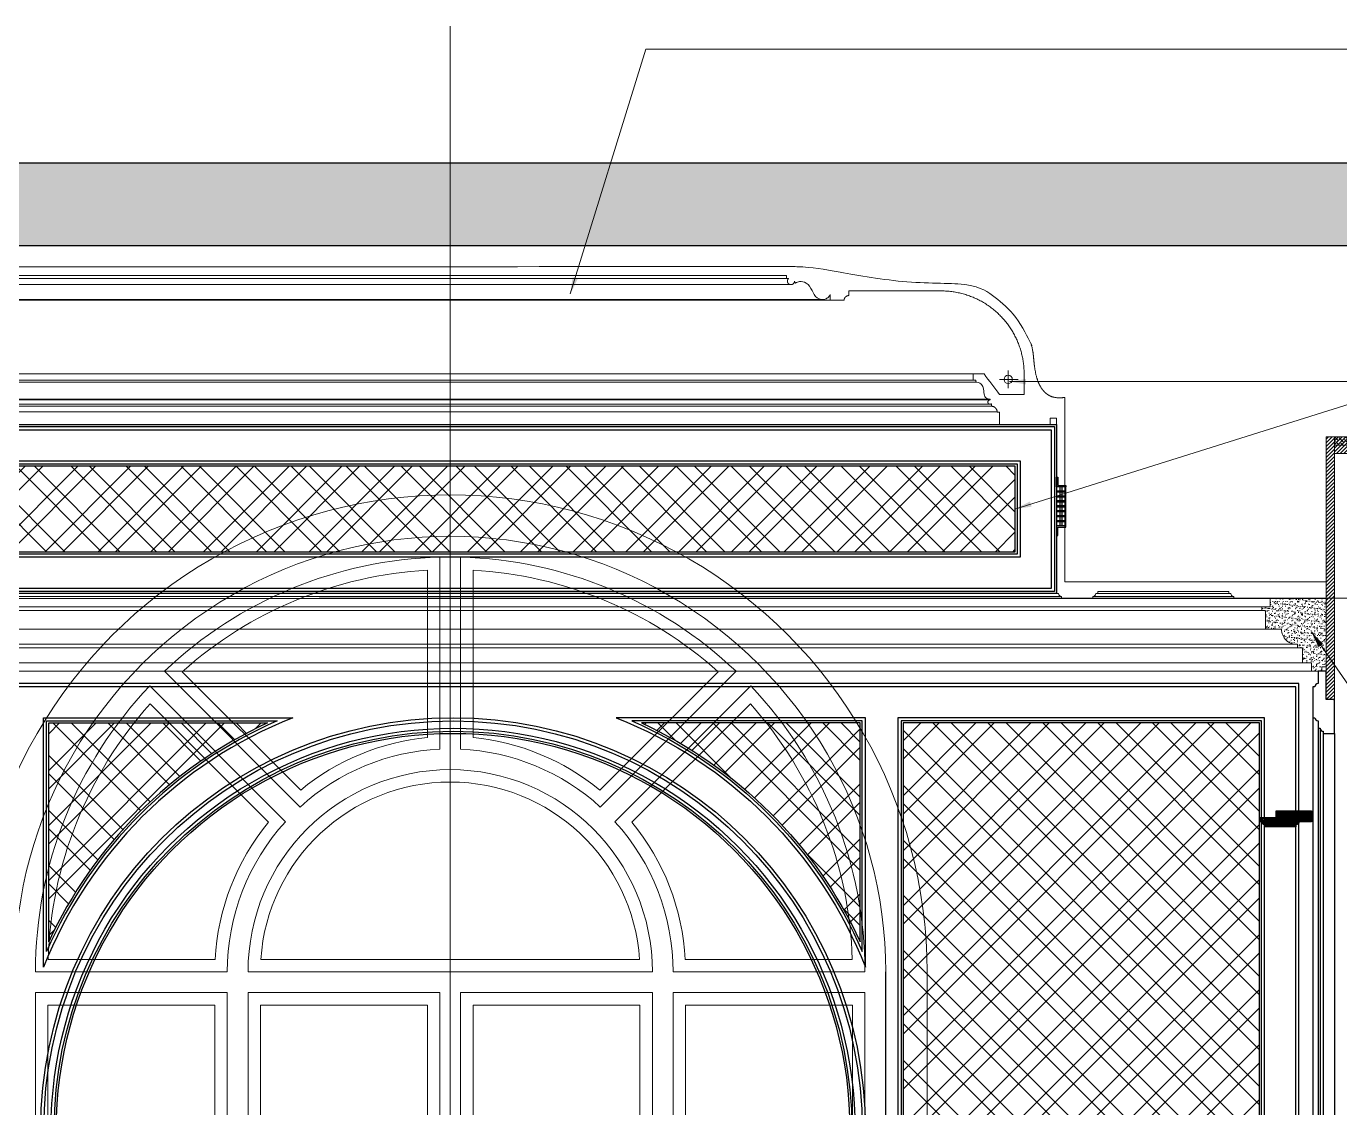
# Model space of a CAD drawing. Header units: millimetres. Extents: x -10942 to 92711, y -16583 to 30009.
# Drawn here: x 9629 to 12795, y 20934 to 23542 of the extents above; entities that cross this region are included whole.
import ezdxf

# ---------------------------------------------------------------- set-up
doc = ezdxf.new("R2010")
doc.units = ezdxf.units.MM
doc.header["$LTSCALE"] = 1000
doc.header["$MEASUREMENT"] = 0
for name, pattern in [('CENTERX2', [4, 2.5, -0.5, 0.5, -0.5]), ('DASHED', [0.75, 0.5, -0.25]), ('HIDDEN', [0.375, 0.25, -0.125])]:
    doc.linetypes.add(name, pattern=pattern)
for name, color, linetype in [('8', 8, 'Continuous'), ('A-Hidden', 8, 'HIDDEN'), ('ARCH. DIM', 1, 'Continuous'), ('FURNITURE', 200, 'Continuous'), ('Layer1', 1, 'Continuous'), ('Layer3', 3, 'Continuous'), ('Layer7', 8, 'Continuous'), ('METAL', 5, 'Continuous'), ('PROJECTION', 8, 'Continuous')]:
    doc.layers.add(name, color=color, linetype=linetype)
for name, color, linetype, lineweight in [('A-GLAZ', 134, 'Continuous', 18), ('GRC', 41, 'Continuous', 0), ('ID-NOTES', 3, 'Continuous', 0), ('Lighting', 5, 'Continuous', 0), ('Wood treillis', 111, 'Continuous', 0)]:
    doc.layers.add(name, color=color, linetype=linetype, lineweight=lineweight)
doc.layers.add('Stone-GRG', color=7, linetype='Continuous', lineweight=0, true_color=0xfff2cc)
doc.styles.add('ZZ-Dim All', font='romans.shx', dxfattribs={"width": 0.8})
doc.dimstyles.new('DIM 0200', dxfattribs={"dimscale": 200, "dimtxt": 1, "dimasz": 0.8, "dimexe": 0.5, "dimexo": 1, "dimgap": 0.4, "dimtad": 1, "dimdec": 0, "dimrnd": 10, "dimdsep": 46, "dimtxsty": 'ZZ-Dim All', "dimblk1": 'ARCHTICK', "dimblk2": 'ARCHTICK', "dimsah": 1, "dimcen": 1, "dimdle": 0.5, "dimclrd": 256, "dimclre": 256, "dimclrt": 256, "dimadec": 0, "dimazin": 2, "dimtfac": 1, "dimtdec": 0, "dimtix": 1, "dimtmove": 2, "dimatfit": 2, "dimfxl": 1, "dimfxlon": 1, "dimtolj": 1, "dimtzin": 0, "dimlwd": -1, "dimlwe": -1, "dimarcsym": 0})
pattern_1 = [(135, (0, 0), (-66.29126073623884, -66.29126073623883), []), (135, (2.706112671194974e-15, 44.19417375), (-66.29126073623884, -66.29126073623883), [])]
pattern_2 = [(45, (0, 0), (-66.29126073623883, 66.29126073623884), []), (45, (44.19417375, 0), (-66.29126073623883, 66.29126073623884), [])]

# ---------------------------------------------------------------- blocks, each defined once
blk = doc.blocks.new('DIFFUSER SEC')
at = {"layer": 'FURNITURE', "color": 251, "linetype": 'Continuous', "lineweight": 0}
for p, q in [((55028.50211812685, -20119.84090920478), (55028.50211812685, -20213.84090920665)), ((55051.50211812708, -20119.84090920478), (55051.50211812708, -20213.84090920665))]:
    blk.add_line(p, q, dxfattribs=at)
at = {"layer": 'METAL'}
for points in [[(55048.50211812684, -20096.84090920664), (55048.50211812684, -20116.84090920665), (55028.50211812685, -20116.84090920665), (55028.50211812685, -20119.84090920478), (55051.50211812708, -20119.84090920478), (55051.50211812708, -20096.84090920664), (55048.50211812684, -20096.84090920664)], [(55048.50211812684, -20236.84090920665), (55048.50211812684, -20216.84090920664), (55028.50211812685, -20216.84090920664), (55028.50211812685, -20213.84090920665), (55051.50211812708, -20213.84090920665), (55051.50211812708, -20236.84090920665), (55048.50211812684, -20236.84090920665)]]:
    blk.add_lwpolyline(points, dxfattribs=at)
for points in [[(55028.50211812685, -20130.21590920665), (55051.50211812708, -20130.21590920665), (55051.50211812708, -20132.21590920664), (55028.50211812685, -20132.21590920664)], [(55028.50211812685, -20142.09090920478), (55051.50211812708, -20142.09090920478), (55051.50211812708, -20144.09090920664), (55028.50211812685, -20144.09090920664)], [(55028.50211812685, -20153.96590920664), (55051.50211812708, -20153.96590920664), (55051.50211812708, -20155.96590920664), (55028.50211812685, -20155.96590920664)], [(55028.50211812685, -20165.84090920664), (55051.50211812708, -20165.84090920664), (55051.50211812708, -20167.84090920664), (55028.50211812685, -20167.84090920664)], [(55028.50211812685, -20177.71590920665), (55051.50211812708, -20177.71590920665), (55051.50211812708, -20179.71590920665), (55028.50211812685, -20179.71590920665)], [(55028.50211812685, -20189.59090920664), (55051.50211812708, -20189.59090920664), (55051.50211812708, -20191.59090920664), (55028.50211812685, -20191.59090920664)], [(55028.50211812685, -20201.46590920664), (55051.50211812708, -20201.46590920664), (55051.50211812708, -20203.46590920664), (55028.50211812685, -20203.46590920664)]]:
    blk.add_lwpolyline(points, close=True, dxfattribs=at)
at = {"layer": 'PROJECTION'}
for p, q in [((55037.50211812684, -20130.21590920665), (55037.50211812684, -20119.84090920478)), ((55037.50211812684, -20142.09090920478), (55037.50211812684, -20132.21590920664)), ((55042.50211812707, -20130.21590920665), (55042.50211812707, -20119.84090920478)), ((55042.50211812707, -20142.09090920478), (55042.50211812707, -20132.21590920664)), ((55037.50211812684, -20153.96590920664), (55037.50211812684, -20144.09090920664)), ((55037.50211812684, -20165.84090920664), (55037.50211812684, -20155.96590920664)), ((55037.50211812684, -20177.71590920665), (55037.50211812684, -20167.84090920664)), ((55042.50211812707, -20153.96590920664), (55042.50211812707, -20144.09090920664)), ((55042.50211812707, -20165.84090920664), (55042.50211812707, -20155.96590920664)), ((55042.50211812707, -20177.71590920665), (55042.50211812707, -20167.84090920664)), ((55037.50211812684, -20189.59090920664), (55037.50211812684, -20179.71590920665)), ((55037.50211812684, -20201.46590920664), (55037.50211812684, -20191.59090920664)), ((55037.50211812684, -20213.84090920665), (55037.50211812684, -20203.46590920664)), ((55042.50211812707, -20189.59090920664), (55042.50211812707, -20179.71590920665)), ((55042.50211812707, -20201.46590920664), (55042.50211812707, -20191.59090920664)), ((55042.50211812707, -20213.84090920665), (55042.50211812707, -20203.46590920664))]:
    blk.add_line(p, q, dxfattribs=at)
blk = doc.blocks.new('_ARCHTICK')
at = {"color": 0, "linetype": 'ByBlock', "const_width": 0.15}
blk.add_lwpolyline([(-0.5, -0.5), (0.5, 0.5)], dxfattribs=at)
blk = doc.blocks.new('light')
at = {"layer": 'Lighting'}
for p, q in [((111358.1842062905, -7170.462531378143), (111358.1842062905, -7213.426883748907)), ((111336.8594257145, -7192.390736515168), (111382.3159787284, -7192.390736515168))]:
    blk.add_line(p, q, dxfattribs=at)
blk.add_circle((111358.1842062905, -7192.390736515168), 9.950555596267805, dxfattribs=at)
blk = doc.blocks.new('section ceiling a')
at = {"layer": '8'}
h = blk.add_hatch(dxfattribs=at)
h.set_pattern_fill('ANSI31', color=256, scale=50, style=0)
h.set_pattern_definition([(45.00000000000001, (-31694.05289254567, 13453.86547559348), (-4.419417382415925, 4.419417382415924), [])])
h.paths.add_polyline_path([(381108.3014193875, 130609.7475563805), (381088.3014193875, 130609.7475563805), (381088.3014193875, 131243.5033739415), (381108.3014193875, 131243.5033739415)])
h = blk.add_hatch(dxfattribs=at)
h.set_pattern_fill('ANSI38', color=256, scale=50, style=0)
h.set_pattern_definition([(45.00000000000001, (-31694.05289254571, 13553.86547559348), (-4.419417382415925, 4.419417382415924), []), (135, (-31694.05289254571, 13553.86547559348), (-13.25825214724776, 4.419417382415926), [15.625, -9.375])])
h.paths.add_polyline_path([(381108.3161414641, 131243.5033739415), (381108.3161414641, 131223.5033502592), (381308.3193978273, 131223.5034501686), (381308.3193978274, 131243.5034173555)])
h = blk.add_hatch(dxfattribs=at)
h.set_pattern_fill('ANSI31', color=256, scale=50, style=0)
h.set_pattern_definition([(45.00000000000001, (-31694.05289254571, 13553.86547559348), (-4.419417382415925, 4.419417382415924), [])])
h.paths.add_polyline_path([(381108.3161414641, 131223.503338547), (381108.3161414642, 131203.5033148645), (381288.3077057605, 131203.5034147741), (381288.3077057605, 131223.5034390003)])
at = {"layer": 'GRC', "lineweight": 0}
h = blk.add_hatch(dxfattribs=at)
h.set_pattern_fill('AR-SAND', color=256, scale=6)
h.set_pattern_definition([(142.5, (380116.8557780939, 137680.7515487253), (0.3779601486576487, 11.56094261407895), [0, -9.12, 0, -10.2, 0, -9.75]), (172.5, (380116.8557780939, 137680.7515487253), (-10.61866023160636, 16.93287639137844), [0, -4.919999999999999, 0, -8.22, 0, -3.149999999999999]), (212.5, (380124.2357780937, 137680.7515487253), (-18.68485117050897, 0.03395432122178832), [0, -2.999999999999995, 0, -10.79999999999998, 0, -14.09999999999999]), (222.5, (380124.2357780937, 137680.7515487253), (-18.03675962743376, 5.266053389605496), [0, -1.500000000000001, 0, -7.080000000000005, 0, -8.100000000000007])])
h.paths.add_polyline_path([(380953.6182346003, 130853.5032766733), (381088.2750267659, 130853.5032766733), (381088.2750267658, 130688.5032629883), (381078.2915705765, 130688.5032629883), (381078.2750267659, 130678.5032766733), (381053.1289126788, 130678.5032766732), (381053.1289126788, 130698.3037551214), (381031.2349650122, 130698.3037551214), (381031.2349650121, 130734.5337428116), (381019.2220111304, 130734.5337428116), (381019.2220111304, 130743.1739770019, -0.4399786162063972), (380980.9934734984, 130779.5314558515), (380942.2483050531, 130779.5314558515), (380942.2483050531, 130822.0618399843, 0.4154813949534839), (380939.5178347994, 130824.804149823), (380933.6182346725, 130824.8041498231), (380933.6182346726, 130833.5033351684), (380953.6182346722, 130833.5033352085)])
at = {"layer": 'GRC', "elevation": 6.413481562e-07}
for points in [[(380458.2897262626, 131338.5033279724), (380458.2897272541, 130893.5033285338), (381088.2897273205, 130893.5033285337), (381088.289715168, 130853.5033295605), (380893.616393063, 130853.5033887041), (380893.6163930629, 130853.5033876036), (380893.6163930629, 130853.5033876036), (380865.687460258, 130853.5033876036), (380865.6874602578, 130858.5033876036, -0.4136143785872561), (380858.6163924461, 130865.5744554154), (380853.6163924462, 130865.5744554153), (380853.6163924463, 130870.5744554155), (380538.2897267872, 130870.5744565161), (380538.2897267872, 130865.5744565161), (380533.289726787, 130865.574456516, -0.4136143785872561), (380526.218658975, 130858.5033887041), (380526.218658975, 130853.503388704), (380450.3607950167, 130853.5033295604), (380450.3607950167, 130853.5033295604), (380450.3607950169, 130858.5033295606, -0.4136143785872561), (380443.2897272048, 130865.5743973724), (380438.2897272048, 130865.5743973724), (380438.2897264111, 131288.0897546507)], [(381088.2915705765, 130688.5032629885), (381088.2915694134, 130853.5032766733), (380953.6182346003, 130853.5033347164), (380953.6182346722, 130833.5033352085), (380933.6182346726, 130833.5033351684), (380933.6182346725, 130824.8041498231), (380939.517834799, 130824.8041498231, -0.4154813949706535), (380942.2483050531, 130822.0618399843), (380942.2483050531, 130779.5314558515), (380980.9934734984, 130779.5314558515, 0.4399786162063972), (381019.2220111304, 130743.1739770019), (381019.2220111304, 130734.5337428116), (381031.2349650121, 130734.5337428116), (381031.2349650122, 130698.3037551214), (381053.1289126788, 130698.3037551214), (381053.1289126788, 130678.5032766732), (381078.2750267659, 130678.5032766733), (381078.2915705765, 130688.5032629883), (381088.2915705765, 130688.5032629885)]]:
    blk.add_lwpolyline(points, format="xyb", dxfattribs=at)
blk.add_lwpolyline([(381108.3014193875, 130609.7475563805), (381088.3014193875, 130609.7475563805), (381088.3014193875, 131243.5033739415), (381108.3014193875, 131243.5033739415)], close=True, dxfattribs=at)
for points in [[(381108.3161414641, 131243.5033739415), (381108.3161414641, 131223.5033502592), (381308.3193978273, 131223.5034501686), (381308.3193978274, 131243.5034173555), (381108.3161414641, 131243.5033739415)], [(381108.3161414641, 131223.503338547), (381108.3161414642, 131203.5033148645), (381288.3077057605, 131203.5034147741), (381288.3077057605, 131223.5034390003), (381108.3161414641, 131223.503338547)]]:
    blk.add_lwpolyline(points, dxfattribs=at)
at = {"layer": 'GRC'}
for points, weights, knots in [([(380458.2897272539, 131338.5033281393, -5.904599757999999e-07), (380381.4496574369, 131325.4628364495, 5.318296739e-07), (380385.708187416, 131427.0363968562, 5.318296739e-07), (380381.7118761846, 131446.6401077306, 5.318296739e-07), (380375.6176049997, 131490.0202568258, 5.318296739e-07), (380344.3847225598, 131531.1172728374, 5.318296739e-07), (380306.8530719184, 131567.1726721328, 5.318296739e-07), (380274.2605606654, 131592.1365844601, 6.300071677e-07), (380236.5608258308, 131618.4302140342, 5.671489393e-07), (380150.3023153283, 131616.1524716439, 5.550035467e-07), (379971.3812973974, 131612.4916092408, 4.991450726e-07), (379902.1381957811, 131652.1840588126, 5.318296739e-07), (379833.421562902, 131653.5886117055, 5.311593045e-07), (379783.4334539851, 131653.5886117056, 5.243699933e-07), (379559.0595272948, 131653.5886117055, 4.488204643e-07), (376378.3070794686, 131653.5885986551, 4.945866308e-07)], [1, 1, 1, 1, 0.9492530216741316, 0.9492530216741316, 1, 0.9492530216741316, 0.9492530216741316, 1, 1, 1, 1, 1, 1, 1], [0.6724186938435773, 0.6724186938435773, 0.6724186938435773, 0.6724186938435773, 1.619397948669755, 1.619397948669755, 1.619397948669755, 2.404796112067741, 2.404796112067741, 2.404796112067741, 3.190194275465501, 3.190194275465501, 3.190194275465501, 4.002694275465272, 4.002694275465272, 4.002694275465272, 4.856497734762342, 4.856497734762342, 4.856497734762342, 4.856497734762342]), ([(380301.7781929723, 131536.5378445296, 5.318296739e-07), (380263.7696334145, 131574.5464040872, 5.318296739e-07), (380214.1090571479, 131595.116488292, 5.318296739e-07), (380160.356836735, 131595.116488292, 5.318296739e-07), (380086.0950115621, 131595.116488292, 5.318296739e-07), (380011.8331863892, 131595.1164882921, 5.318296739e-07), (379937.5713612161, 131595.1164882921, 5.318296739e-07)], [1, 0.9492530216741316, 0.9492530216741316, 1, 1, 1, 1], [1220.884279765693, 1220.884279765693, 1220.884279765693, 1220.884279765693, 1221.669677929091, 1221.669677929091, 1221.669677929091, 1222.669677929091, 1222.669677929091, 1222.669677929091, 1222.669677929091]), ([(380360.3568367349, 131345.1164882922, 5.318296739e-07), (380360.356836735, 131361.7831549587, 5.318296739e-07), (380360.356836735, 131378.4498216254, 5.318296739e-07), (380360.356836735, 131395.1164882922, 5.318296739e-07), (380360.3568367351, 131448.8687087052, 5.318296739e-07), (380339.78675253, 131498.5292849716, 5.318296739e-07), (380301.7781929723, 131536.5378445296, 5.318296739e-07)], [1, 1, 1, 1, 0.9492530216741316, 0.9492530216741316, 1], [1219.098881602295, 1219.098881602295, 1219.098881602295, 1219.098881602295, 1220.098881602295, 1220.098881602295, 1220.098881602295, 1220.884279765693, 1220.884279765693, 1220.884279765693, 1220.884279765693])]:
    blk.add_rational_spline(points, weights, degree=3, knots=knots, dxfattribs=at)
for points in [[(379787.5713612163, 131632.616488292, 5.318296739e-07), (379751.5675361247, 131632.616488292, 5.318296739e-07), (379715.5637110337, 131632.6164882919, 5.318296739e-07), (376378.3070794686, 131632.61647524, 4.947808413e-07)], [(379787.5713612161, 131625.0058072413, 5.318296739e-07), (379787.5713612162, 131627.5427009249, 5.318296739e-07), (379787.5713612161, 131630.0795946084, 5.318296739e-07), (379787.5713612163, 131632.616488292, 5.318296739e-07)], [(379792.3601891743, 131625.0058072412, 5.318296739e-07), (379790.7639131882, 131625.0058072412, 5.318296739e-07), (379789.1676372021, 131625.0058072412, 5.318296739e-07), (379787.5713612161, 131625.0058072413, 5.318296739e-07)], [(379809.0524884379, 131613.6527546642, 5.318296739e-07), (379808.2590224103, 131615.3624369733, 5.318296739e-07), (379807.4655563823, 131617.0721192823, 5.318296739e-07), (379806.6720903548, 131618.7818015915, 5.318296739e-07)], [(379892.5713612154, 131572.616488292, 5.318296739e-07), (379892.5713612155, 131577.360014351, 5.318296739e-07), (379892.5713612156, 131582.1035404097, 5.318296739e-07), (379892.5713612154, 131586.8470664685, 5.318296739e-07)], [(379937.5713612161, 131595.1164882921, 5.318296739e-07), (379937.5713612161, 131591.366488292, 5.318296739e-07), (379937.5713612161, 131587.616488292, 5.318296739e-07), (379937.5713612161, 131583.866488292, 5.318296739e-07)], [(379926.3213612154, 131572.616488292, 5.318296739e-07), (379915.0713612154, 131572.616488292, 5.318296739e-07), (379903.8213612156, 131572.6164882921, 5.318296739e-07), (379892.5713612154, 131572.616488292, 5.318296739e-07)], [(380237.5713612163, 131380.116488292, 5.318296739e-07), (380237.571361216, 131385.116488292, 5.318296739e-07), (380237.571361216, 131390.116488292, 5.318296739e-07), (380237.5713612161, 131395.116488292, 5.318296739e-07)], [(380237.5713612161, 131395.116488292, 5.318296739e-07), (380246.2539948532, 131395.116488292, 5.318296739e-07), (380254.9366284905, 131395.116488292, 5.318296739e-07), (380263.6192621276, 131395.116488292, 5.318296739e-07)], [(380263.6192621276, 131395.116488292, 5.318296739e-07), (380276.1984536631, 131378.4498216253, 5.318296739e-07), (380288.777645199, 131361.7831549587, 5.318296739e-07), (380301.3568367346, 131345.116488292, 5.318296739e-07)], [(380243.5713612163, 131380.116488292, 5.318296739e-07), (380241.5713612162, 131380.116488292, 5.318296739e-07), (380239.5713612163, 131380.1164882919, 5.318296739e-07), (380237.5713612163, 131380.116488292, 5.318296739e-07)], [(380243.5713612163, 131375.116488292, 5.318296739e-07), (380243.5713612163, 131376.7831549587, 5.318296739e-07), (380243.5713612162, 131378.4498216254, 5.318296739e-07), (380243.5713612163, 131380.116488292, 5.318296739e-07)], [(380278.1222873426, 131332.3605790023, 5.318296739e-07), (380278.1222873427, 131333.027245669, 5.318296739e-07), (380278.1222873426, 131333.6939123354, 5.318296739e-07), (380278.1222873427, 131334.3605790023, 5.318296739e-07)], [(380301.3568367346, 131345.116488292, 5.318296739e-07), (380321.0235034013, 131345.116488292, 5.318296739e-07), (380340.6901700683, 131345.1164882921, 5.318296739e-07), (380360.3568367349, 131345.1164882922, 5.318296739e-07)], [(380281.3568367347, 131317.0897539533, 5.318296739e-07), (380281.3568367349, 131319.0897539534, 5.318296739e-07), (380281.3568367354, 131321.0897539538, 5.318296739e-07), (380281.3568367358, 131323.0897539541, 5.318296739e-07)], [(380301.3568367345, 131303.0897539531, 5.318296739e-07), (380299.3568367346, 131303.0897539532, 5.318296739e-07), (380297.3568367345, 131303.0897539531, 5.318296739e-07), (380295.3568367347, 131303.0897539532, 5.318296739e-07)], [(380301.3568367345, 131273.0897539531, 5.318296739e-07), (380301.3568367347, 131283.089753953, 5.318296739e-07), (380301.3568367346, 131293.0897539532, 5.318296739e-07), (380301.3568367345, 131303.0897539531, 5.318296739e-07)], [(380423.2897273323, 131273.0897546505, 4.946963226e-07), (380354.6901700656, 131273.0897539526, 5.318296739e-07), (380328.0235034002, 131273.0897539528, 5.318296739e-07), (380301.3568367345, 131273.0897539531, 5.318296739e-07)], [(380438.2897273326, 131288.0897546506, 4.946963226e-07), (380433.2897273326, 131288.0897546506, 4.946963226e-07), (380428.2897273325, 131288.0897546506, 4.946963226e-07), (380423.2897273325, 131288.0897546505, 4.946963226e-07)], [(380423.2897273325, 131288.0897546505, 4.946963226e-07), (380423.2897273327, 131283.0897546506, 4.946963226e-07), (380423.2897273327, 131278.0897546506, 4.946963226e-07), (380423.2897273323, 131273.0897546505, 4.946963226e-07)]]:
    blk.add_open_spline(points, degree=3, dxfattribs=at)
for points, weights in [([(379790.6961744136, 131614.7003678835, 5.318296739e-07), (379788.7551709661, 131618.2512551505, 5.318296739e-07), (379789.4002448788, 131622.2462738506, 5.318296739e-07), (379792.3601891743, 131625.0058072412, 5.318296739e-07)], [1, 0.8598574150774515, 0.8598574150774515, 1]), ([(379806.6720903548, 131618.7818015915, 5.318296739e-07), (379806.6720903548, 131614.7350380985, 5.318296739e-07), (379804.1898771416, 131611.5389604507, 5.318296739e-07), (379800.2690420439, 131610.5372883968, 5.318296739e-07)], [1, 0.8598574150774512, 0.8598574150774512, 1]), ([(379800.2690420439, 131610.5372883968, 5.318296739e-07), (379796.3482069462, 131609.535616343, 5.318296739e-07), (379792.6371778608, 131611.149480616, 5.318296739e-07), (379790.6961744136, 131614.7003678835, 5.318296739e-07)], [1, 0.8598574150774512, 0.8598574150774512, 1]), ([(379937.5713612161, 131583.866488292, 5.318296739e-07), (379930.9812637931, 131583.8664882917, 5.318296738999999e-07), (379926.321361216, 131579.2065857152, 5.318296738999999e-07), (379926.3213612154, 131572.616488292, 5.318296739e-07)], [1, 0.8047378541597044, 0.8047378541597044, 1]), ([(380273.1545511182, 131328.696546569, 5.318296739e-07), (380273.853152734, 131330.9564958782, 5.318296739000001e-07), (380275.756824365, 131332.3605790023, 5.318296739000001e-07), (380278.1222873426, 131332.3605790023, 5.318296739e-07)], [1, 0.8698517369954641, 0.8698517369954641, 1]), ([(380275.1880046356, 131322.8682875099, 5.318296739e-07), (380273.2351832617, 131324.2031671968, 5.318296739000001e-07), (380272.4559495021, 131326.4365972598, 5.318296739000001e-07), (380273.1545511182, 131328.696546569, 5.318296739e-07)], [1, 0.8698517369954641, 0.8698517369954641, 1]), ([(380281.3568367358, 131323.0897539541, 5.318296739e-07), (380279.5047660689, 131321.6182753295, 5.318296739000001e-07), (380277.1408260098, 131321.5334078227, 5.318296739000001e-07), (380275.1880046356, 131322.8682875099, 5.318296739e-07)], [1, 0.8698517369954641, 0.8698517369954641, 1]), ([(380295.3568367347, 131303.0897539532, 5.318296739e-07), (380295.3568367349, 131311.29076408, 5.318296739e-07), (380289.5578468613, 131317.0897539531, 5.318296739e-07), (380281.3568367347, 131317.0897539533, 5.318296739e-07)], [1, 0.8047378541243704, 0.8047378541243704, 1])]:
    blk.add_rational_spline(points, weights, degree=3, dxfattribs=at)
for points, knots in [([(379892.5713612154, 131586.8470664685, 5.318296739e-07), (379892.0699482576, 131585.1199250259, 5.318296739e-07), (379889.5285409783, 131580.9088978504, 5.318296739e-07), (379880.1215560887, 131572.6324022162, 5.318296739e-07), (379858.2349133164, 131575.3134060354, 5.318296739e-07), (379849.3810960328, 131596.8526313616, 5.318296739e-07), (379838.5097597726, 131615.1855585168, 5.318296739e-07), (379820.5831041518, 131619.268167162, 5.318296739e-07), (379811.7963735679, 131615.8268713681, 5.318296739e-07), (379809.0524884379, 131613.6527546642, 5.318296739e-07)], [1227.240474255736, 1227.240474255736, 1227.240474255736, 1227.240474255736, 1263.209530498461, 1323.3950930478, 1470.775086813921, 1611.888659296683, 1766.488266868515, 1876.411688970276, 1946.4279415051, 1946.4279415051, 1946.4279415051, 1946.4279415051]), ([(380278.1222873427, 131334.3605790023, 5.318296739e-07), (380275.144293722, 131334.3605790024, 5.318296739e-07), (380267.8075867348, 131335.7244469977, 5.318296739e-07), (380262.3914135908, 131348.2238680123, 5.318296739e-07), (380263.498024789, 131360.8354829832, 5.318296739e-07), (380256.914732124, 131372.2411299148, 5.318296739e-07), (380248.9787448029, 131375.1657379692, 5.318296739e-07), (380244.5938941676, 131375.1164882921, 5.318296739e-07), (380243.5713612163, 131375.116488292, 5.318296739e-07)], [12.38377006169501, 12.38377006169501, 12.38377006169501, 12.38377006169501, 191.0633873141605, 414.9684746669332, 742.9895269555243, 949.4492886266192, 1151.746904522035, 1213.098881602295, 1213.098881602295, 1213.098881602295, 1213.098881602295])]:
    blk.add_open_spline(points, degree=3, knots=knots, dxfattribs=at)
blk.add_blockref('light', (268963.7914366235, 138574.0911265463, 7.460644199e-07), dxfattribs=at)
blk = doc.blocks.new('win-2100')
at = {"layer": 'A-GLAZ', "color": 8, "linetype": 'ByBlock', "lineweight": 0, "ltscale": 0.5, "elevation": 0.0142094016141445}
for points in [[(-25.00000004921458, 2999.687451155856), (-25.00000004921458, 2536.918289905472, 0.1748347617106542), (-361.9808942553063, 2397.336233264592), (-689.2081062999496, 2724.563445308479, -0.1859479994210225)], [(24.99999995072722, 2999.687451155856), (24.99999995072722, 2536.918289905472, -0.1748347617106542), (361.9808941568772, 2397.336233264592), (689.2081062012876, 2724.563445308595, 0.1859479994210225)], [(-55.00000004915637, 2968.439466357522), (-55.00000004921458, 2564.828513831308, 0.148901256745093), (-360.503199422179, 2438.284945302643), (-645.8992409148777, 2723.68098679476, -0.1695819405206243)], [(54.99999995066901, 2968.439466357464), (54.99999995078542, 2564.828513831366, -0.148901256745093), (360.5031993236917, 2438.284945302585), (645.899240816274, 2723.680986794643, 0.1695819405206243)], [(-724.5634453591483, 2689.208106249105), (-397.3362333146797, 2361.980894205102, 0.1868473978902309), (-537.5000000826258, 1999.99999999936), (-1000.000000049098, 1999.999999999534, -0.1924223867530203)], [(724.5634452605445, 2689.208106249222), (397.3362332162505, 2361.980894205277, -0.1868473978902309), (537.4999999840802, 1999.999999999302), (999.9999999507272, 1999.999999999534, 0.1924223867530203)], [(-723.6809868453711, 2645.899240864033), (-438.2849453529052, 2360.503199371975, 0.1602103479317552), (-566.7064937810355, 2029.999999999476), (-969.5359715324303, 2029.999999999534, -0.176224450156295)], [(723.6809867468837, 2645.89924086415), (438.2849452543014, 2360.503199372033, -0.1602103479317552), (566.7064936825482, 2029.999999999418), (969.5359714340593, 2029.999999999651, 0.176224450156295)], [(-487.5000000822765, 1999.999999999302), (487.4999999839638, 1999.999999999418, 1)], [(-456.5153338886157, 2029.999999999185), (456.5153337900119, 2029.999999999476, 0.9364417103757532)]]:
    blk.add_lwpolyline(points, format="xyb", close=True, dxfattribs=at)
at = {"layer": 'A-GLAZ', "color": 8, "linetype": 'ByBlock', "lineweight": 0, "ltscale": 0.5, "elevation": 0.008525813344111}
for points in [[(-1150.000000049185, 1999.999999999302), (-1150.000000049185, -399.9999999904539)], [(1149.999999950873, 1999.999999932363), (1149.999999950873, -400.0000000573928)]]:
    blk.add_lwpolyline(points, dxfattribs=at)
at = {"layer": 'A-GLAZ', "color": 8, "linetype": 'ByBlock', "lineweight": 0, "ltscale": 0.5, "elevation": 0.0085254717729417}
for points in [[(-1000.000000049331, 1949.999999999825), (-537.5000000495638, 1949.999999999593), (-537.5000000492146, 199.5000000093132), (-1000.000000049215, 199.5000000095461)], [(-487.5000000493892, 1949.999999999767), (-25.00000004927278, 1949.999999999534), (-25.00000004927278, 199.5000000094296), (-487.5000000491564, 199.5000000094296)], [(487.4999999507854, 1950.000000000175), (24.99999995084363, 1949.999999999709), (24.99999995154212, 199.5000000094296), (487.4999999513675, 199.5000000097789)], [(999.9999999510765, 1950.000000000291), (537.4999999510765, 1950), (537.4999999515421, 199.5000000096043), (999.9999999514257, 199.5000000099535)], [(-970.0000000494474, 1919.999999999709), (-567.500000049331, 1919.999999999651), (-567.5000000492146, 229.500000009255), (-970.0000000493892, 229.5000000094878)], [(-457.5000000494474, 1919.999999999767), (-55.00000004921458, 1919.999999999651), (-55.00000004915637, 229.5000000093714), (-457.5000000490982, 229.5000000095461)], [(457.4999999507854, 1919.999999999942), (54.99999995078542, 1919.999999999709), (54.99999995154212, 229.5000000093714), (457.4999999513093, 229.5000000097207)], [(969.99999995096, 1920.000000000291), (567.4999999510183, 1919.999999999942), (567.4999999516585, 229.5000000095461), (969.9999999513675, 229.5000000097207)], [(-1000.000000049506, -349.9999999904539), (-537.5000000492728, -349.9999999906868), (-537.5000000493892, 149.5000000096625), (-1000.000000049389, 149.5000000094296)], [(-487.5000000491564, -349.9999999906868), (-25.00000004927278, -349.9999999903957), (-25.00000004927278, 149.5000000094296), (-487.5000000494474, 149.5000000094296)], [(487.4999999515421, -349.9999999903375), (24.99999995165854, -349.9999999904539), (24.99999995160033, 149.5000000095461), (487.4999999516585, 149.5000000097207)], [(999.9999999517167, -349.9999999901629), (537.4999999517167, -349.9999999903375), (537.4999999516585, 149.5000000097207), (999.9999999516003, 149.5000000098953)], [(-970.0000000492728, -319.9999999905704), (-567.5000000492728, -319.9999999905122), (-567.5000000490982, 119.5000000094878), (-970.0000000492146, 119.5000000094296)], [(-457.5000000493892, -319.9999999905704), (-55.00000004927278, -319.9999999906286), (-55.00000004909816, 119.5000000096043), (-457.500000049331, 119.5000000094296)], [(457.4999999516585, -319.9999999903375), (54.99999995183316, -319.9999999903957), (54.99999995160033, 119.5000000096043), (457.4999999514839, 119.5000000097789)], [(969.9999999515421, -319.9999999902211), (567.4999999515421, -319.9999999903375), (567.4999999514839, 119.5000000097789), (969.9999999516003, 119.5000000100117)]]:
    blk.add_lwpolyline(points, close=True, dxfattribs=at)
at = {"layer": 'A-GLAZ', "color": 8, "linetype": 'ByBlock', "lineweight": 0, "ltscale": 0.5}
blk.add_arc((-4.915636964142323e-08, 1999.999999999302, 0.008525813344111), 1150.000000000033, 359.9999999966649, 179.9999999966649, dxfattribs=at)
at = {"layer": 'ARCH. DIM', "lineweight": 0}
blk.add_arc((-4.915636964142323e-08, 1999.999999999302, 0.008525813344111), 1050.000000000033, 359.9999999966649, 179.9999999966649, dxfattribs=at)
at = {"layer": 'Layer1', "elevation": 0.002841883502908199}
blk.add_lwpolyline([(-1050.000000049185, 2000.00000006042), (-1050.000000048633, -399.9999999904539), (1049.999999951309, -399.9999999903957), (1049.999999950873, 1999.999999938183)], dxfattribs=at)
blk = doc.blocks.new('MAK-GF10 structrual elev A')
at = {"layer": 'Layer7'}
h = blk.add_hatch(dxfattribs=at)
h.set_pattern_fill('AR-CONC', color=256, scale=10, style=0)
h.set_pattern_definition([(49.99999999999999, (-400019.9734791887, -95187.58330076892), (71.72601826007534, -6.275213498259509), [7.5, -82.5]), (355, (-400019.9734791887, -95187.58330076892), (-13.8751333613, 75.2192133700012), [6, -66]), (100.4514, (-400013.9963111887, -95188.10623476893), (57.85093817140214, 68.94395420609534), [6.374018999999992, -70.11421119999989]), (46.18420000000005, (-400019.9734791886, -95167.58330076898), (106.7241048625644, -16.5519014329018), [11.24999999999999, -123.7499999999999]), (96.63559999999998, (-400011.0798046887, -95168.96263146895), (93.46627055487032, 97.41178709004417), [9.56102879999999, -105.1712999999999]), (351.1842000000001, (-400019.9734791886, -95167.58330076898), (93.46619451336271, 97.4118600925325), [9, -99]), (21, (-400009.9734791886, -95172.58330076898), (59.69070521184615, -40.26188906653389), [7.5, -82.5]), (325.9999999999999, (-400009.9734791886, -95172.58330076898), (24.33153319215817, 72.51500450468531), [6, -66]), (71.45140000000006, (-400004.9992558886, -95175.9384613689), (84.022262858149, 32.25304967099524), [6.374018999999997, -70.11421119999997]), (37.50000000000001, (-400019.9734791887, -95187.58330076892), (1.215985531729066, 33.28938538313115), [0, -65.19999999999999, 0, -67, 0, -66.25]), (7.499999999999999, (-400019.9734791887, -95187.58330076892), (26.30695374421486, 39.44117118823605), [0, -38.2, 0, -63.7, 0, -25.25]), (327.4999999999999, (-400042.2734791887, -95187.58330076898), (53.3822436172409, -2.255487173437976), [0, -24.99999999999997, 0, -77.99999999999989, 0, -103.4999999999998]), (317.4999999999999, (-400052.2734791887, -95187.58330076898), (58.31861693423861, 10.01049823323177), [0, -32.49999999999997, 0, -51.79999999999996, 0, -73.49999999999994])])
h.paths.add_polyline_path([(13352.38726142689, 23212.05420349684), (13352.38726142683, 23012.05420349684), (2747.580180724734, 23012.05420349684), (2747.580180724675, 23212.05420349684)])
at = {"layer": 'Layer3'}
for p, q in [((13352.38726142689, 23212.05420349684, -1.466518336033709e-07), (2747.580180724675, 23212.05420349684, -1.466518336033709e-07)), ((13352.38726142683, 23012.05420349684, -1.466518336033709e-07), (2747.580180724734, 23012.05420349684, -1.466518336033709e-07))]:
    blk.add_line(p, q, dxfattribs=at)
at = {"layer": 'A-GLAZ'}
blk.add_blockref('win-2100', (10650.65437051427, 19262.05420348735, -0.002842648617597803), dxfattribs=at)

msp = doc.modelspace()

# ---------------------------------------------------------------- hatches: boundary and pattern name
at = {"layer": 'Stone-GRG', "lineweight": 0}
h = msp.add_hatch(dxfattribs=at)
h.set_pattern_fill('ANSI31', color=253, scale=20)
h.set_pattern_definition([(45, (-88001.9242840406, -9922.714198564343), (-1.767766952966369, 1.767766952966369), [])])
edge = h.paths.add_edge_path()
edge.add_line((12642.15785786496, 21649.98342559842), (12727.15784876906, 21649.98342559853))
edge.add_line((12727.15784876906, 21649.98342559853), (12727.15755014192, 21623.88375228859))
edge.add_line((12727.15755014192, 21623.88375228859), (12702.15740082741, 21623.88375228859))
edge.add_line((12702.15740082741, 21623.88375228859), (12697.15657359853, 21623.88375228859))
edge.add_arc((12689.65657359899, 21623.88375228824), 7.499999999534339, -90.00000000177869, 2.6681163944886066e-09, ccw=False)
edge.add_line((12689.65657359876, 21616.38375228871), (12689.65657359876, 21611.38375228859))
edge.add_line((12689.65657359876, 21611.38375228859), (12614.65785786496, 21611.38375228859))
edge.add_line((12614.65785786496, 21611.38375228859), (12614.65785786496, 21616.38375228877))
edge.add_arc((12614.65785786474, 21623.88375228855), 7.499999999785359, 179.9999999996943, 270.00000000163976, ccw=False)
edge.add_line((12607.15785786496, 21623.88375228859), (12602.15785786496, 21623.88375228859))
edge.add_line((12602.15785786496, 21623.88375228859), (12602.15809113821, 21633.88375228859))
edge.add_line((12602.15809113821, 21633.88375228859), (12642.15785786496, 21633.88375228859))
edge.add_line((12642.15785786496, 21633.88375228859), (12642.15785786496, 21649.98342559842))
at = {"layer": 'Wood treillis', "lineweight": -2}
h = msp.add_hatch(dxfattribs=at)
h.set_pattern_fill('ANSI32', color=256, scale=250, angle=90)
h.set_pattern_definition(pattern_1)
h.paths.add_polyline_path([(12012.36953208141, 22481.64136927429), (12012.36953208141, 22274.1252294904), (4092.403454405551, 22274.1252294904), (4092.40345440555, 22481.64136927429)])
h = msp.add_hatch(dxfattribs=at)
h.set_pattern_fill('ANSI32', color=256, scale=240)
h.set_pattern_definition([(45, (0, 0), (-63.63961030678927, 63.63961030678929), []), (45, (42.4264068, 0), (-63.63961030678927, 63.63961030678929), [])])
h.paths.add_polyline_path([(12012.36953208141, 22481.64136927429), (12012.36953208141, 22274.1252294904), (4092.403454405551, 22274.1252294904), (4092.40345440555, 22481.64136927429)])
h = msp.add_hatch(dxfattribs=at)
h.set_pattern_fill('ANSI32', color=256, scale=250, angle=90)
h.set_pattern_definition(pattern_1)
edge = h.paths.add_edge_path()
edge.add_line((9682.636879316819, 21862.0546314387), (10210.20110718762, 21862.0546314387))
edge.add_line((9682.636879316819, 21334.33673531208), (9682.636879316819, 21862.0546314387))
edge.add_arc((10664.42960786241, 20880.39414910835), 1081.656522836309, 114.8306629483187, 155.1860236651307)
h = msp.add_hatch(dxfattribs=at)
h.set_pattern_fill('ANSI32', color=256, scale=250)
h.set_pattern_definition(pattern_2)
edge = h.paths.add_edge_path()
edge.add_line((9682.636879316819, 21862.0546314387), (10210.20110718762, 21862.0546314387))
edge.add_line((9682.636879316819, 21334.33673531208), (9682.636879316819, 21862.0546314387))
edge.add_arc((10664.42960786241, 20880.39414910835), 1081.656522836309, 114.8306629483187, 155.1860236651307)
h = msp.add_hatch(dxfattribs=at)
h.set_pattern_fill('ANSI32', color=256, scale=250, angle=90)
h.set_pattern_definition(pattern_1)
edge = h.paths.add_edge_path()
edge.add_line((11639.33471770918, 21862.0546314387), (11111.77048983838, 21862.0546314387))
edge.add_line((11639.33471770918, 21334.33673531208), (11639.33471770918, 21862.0546314387))
edge.add_arc((10657.54198916359, 20880.39414910835), 1081.656522836309, 384.8139763348693, 425.1693370516813, ccw=False)
h = msp.add_hatch(dxfattribs=at)
h.set_pattern_fill('ANSI32', color=256, scale=250)
h.set_pattern_definition(pattern_2)
edge = h.paths.add_edge_path()
edge.add_line((11639.33471770918, 21862.0546314387), (11111.77048983838, 21862.0546314387))
edge.add_line((11639.33471770918, 21334.33673531208), (11639.33471770918, 21862.0546314387))
edge.add_arc((10657.54198916359, 20880.39414910835), 1081.656522836309, 384.8139763348693, 425.1693370516813, ccw=False)
h = msp.add_hatch(dxfattribs=at)
h.set_pattern_fill('ANSI32', color=256, scale=250, angle=90)
h.set_pattern_definition(pattern_1)
h.paths.add_polyline_path([(11959.26389383835, 19167.05167341235), (11742.63112134694, 19167.05167341235), (11742.7906659777, 21862.0546314387), (11959.26389383835, 21862.0546314387), (12601.87573787357, 21862.07985891683), (12602.03528250433, 19167.07690089048)])
h = msp.add_hatch(dxfattribs=at)
h.set_pattern_fill('ANSI32', color=256, scale=250)
h.set_pattern_definition(pattern_2)
h.paths.add_polyline_path([(11959.26389383835, 19167.05167341235), (12602.0352839978, 19167.05167341235), (12601.87573936704, 21862.0546314387), (11959.26389383835, 21862.0546314387), (11742.7906659777, 21862.0546314387), (11742.63112134694, 19167.05167341235)])

# ---------------------------------------------------------------- linework, layer by layer
at = {"layer": 'A-Hidden', "linetype": 'DASHED', "lineweight": 0, "ltscale": 10}
for p, q in [((15334.44934037904, 23012.05420349684, 2.238808387968471e-07), (2054.320484236057, 23012.05420349695, -1.759603161380624e-06)), ((15334.44934037916, 22162.55453607236, -1.466518336103123e-07), (2054.320484236057, 22162.55453607225, -1.759603161380624e-06))]:
    msp.add_line(p, q, dxfattribs=at)
at = {"layer": 'GRC', "lineweight": 0}
for p, q in [((4643.122211078007, 22933.55703087879, -1.423568412203424e-06), (11461.65077914024, 22933.55703087867, -1.423568412203424e-06)), ((4633.295006684144, 22918.85810323927, -1.423568412203424e-06), (11473.00641166599, 22918.85810323927, -1.423568412203424e-06)), ((4538.122211078589, 22881.16771192959, -1.423568412203424e-06), (11566.65077507531, 22881.16771192953, -1.423568412203424e-06)), ((4558.669381064188, 22883.12143288291, -1.423568412203424e-06), (11550.6657335817, 22883.12143288279, -1.423568412203424e-06)), ((4186.098299952515, 22683.66771189182, -1.308534379303477e-06), (11918.67496259575, 22683.66771124885, -1.002213562203764e-06)), ((4192.509892211528, 22703.57499534317, -1.31885214850326e-06), (11911.65077457309, 22703.57499534317, -1.326539412603709e-06)), ((4193.122211073467, 22688.66771192959, -1.326831727003825e-06), (11911.65077457309, 22688.66771192953, -1.331989196703402e-06)), ((4135.33948405413, 22611.91837658687, -1.30869438760349e-06), (11969.43350161309, 22611.91837594, -1.000507963703656e-06)), ((4149.305845156836, 22625.64094311697, -1.308630422003312e-06), (11955.46760842256, 22625.64094247116, -1.000981477803981e-06)), ((4149.336735553981, 22630.51272329112, -1.308863545803957e-06), (11952.14921832673, 22630.51272264513, -1.00110000430336e-06)), ((4152.57128494716, 22640.9118025967, -1.305906069603387e-06), (11952.19884101325, 22640.91180185351, -9.518653645033536e-07)), ((4152.577378542046, 22642.91180309013, -1.308615774203845e-06), (11952.20170069957, 22642.91180244461, -1.001101387803446e-06)), ((4129.336735559627, 22581.64097759064, -1.423568412203424e-06), (11975.43625187984, 22581.64097759064, -2.956888718404e-06)), ((12112.36914056184, 22174.12562100997, -1.314049929903922e-06), (3992.403845089255, 22174.12563626713, -1.314049929903922e-06)), ((12212.36914014386, 22174.12568015355, -1.314049929903922e-06), (12527.69580580294, 22174.12567905302, -1.314049929903922e-06)), ((3477.075337693852, 22162.05456491042, -1.15696997480346e-06), (12539.76687361486, 22162.05456491042, -2.852926712403537e-06)), ((3497.075337621791, 22142.05455880595, -1.314049929903922e-06), (12607.69764802925, 22142.05455880595, -2.808836901903963e-06)), ((3980.33277727745, 22167.0545531981, -1.314049929903922e-06), (12124.44020837365, 22167.05455319805, -1.314049929903922e-06)), ((12539.7668736148, 22167.05461124115, -1.314049929903922e-06), (12200.29807233199, 22167.0546112411, -1.314049929903922e-06)), ((3497.075337621791, 22133.35537346062, -1.314049929903922e-06), (12607.69764802925, 22133.35537346062, -2.808836901903963e-06)), ((3488.445267240924, 22088.08267948905, -1.314049929803308e-06), (12616.32771841023, 22088.08267948887, -1.314049929903922e-06)), ((3411.47156116378, 22043.08496644913, -1.314049929903922e-06), (12693.30142448744, 22043.08496644913, -1.314049929903922e-06)), ((3416.38103053486, 22051.72520063946, -1.315683906803886e-06), (12688.39195511618, 22051.7252006394, -2.850458764803783e-06)), ((3377.564659615338, 21987.05450031074, -1.314049929903922e-06), (12727.20832603594, 21987.05450031074, -2.868144229803373e-06)), ((3399.45860728214, 22006.8549787589, -1.314049929903922e-06), (12705.31437836913, 22006.8549787589, -2.857240666003263e-06))]:
    msp.add_line(p, q, dxfattribs=at)
at = {"layer": 'Layer7', "linetype": 'CENTERX2', "lineweight": 0, "ltscale": 150}
msp.add_line((10650.65437046578, 23541.74128747929, -7.651146896033989e-07), (10650.65437046572, 18327.14631783462, -7.651146896033989e-07), dxfattribs=at)
at = {"layer": 'Wood treillis', "lineweight": -2}
for p, q in [((12730.64635825905, 21874.55459281605, -1.314049929903371e-06), (12730.64635825905, 19042.05420349695, -1.918719636416242e-06)), ((12743.14635825905, 21849.55331757773, -1.314049929903371e-06), (12743.14635825905, 19042.09263690103, 5.737384190201222e-07)), ((12748.14635825917, 21849.55331757749, -1.314049929903371e-06), (12748.14635825917, 19042.09263690079, 5.737384190201222e-07)), ((12755.64635825905, 21837.05331757796, -1.314049929903371e-06), (12755.64635825905, 19042.05420349695, 5.653590317715012e-07)), ((12782.38083274409, 21837.05331757793, -1.314049929903371e-06), (12782.38083274409, 18862.05420349692, 1.024981532864842e-06))]:
    msp.add_line(p, q, dxfattribs=at)
for points, elevation in [([(12112.36914056184, 22174.12562100997), (3992.403845925117, 22174.12562100997), (3992.403845925117, 22581.64097775472), (12112.36914056184, 22581.64097775472)], -1.314049929903371e-06), ([(12107.36831333296, 22179.12644823885), (3997.404673154, 22179.12644823885), (3997.404673154, 22576.64015052584), (12107.36831333296, 22576.64015052584)], -1.314049929903371e-06), ([(12099.86801454196, 22186.62674702985), (4004.904971945001, 22186.62674702985), (4004.904971945001, 22569.13985173484), (12099.86801454196, 22569.13985173484)], -1.314049929903371e-06), ([(12024.86929880816, 22261.62546276366), (4079.903687678805, 22261.62546276366), (4079.903687678805, 22494.14113600104), (12024.86929880816, 22494.14113600104)], -1.314049929903371e-06), ([(12017.36929880816, 22269.12546276366), (4087.403687678805, 22269.12546276366), (4087.403687678805, 22486.64113600104), (12017.36929880816, 22486.64113600104)], -1.314049929903371e-06), ([(12012.36953208141, 22274.1252294904), (4092.403454405551, 22274.1252294904), (4092.40345440555, 22481.64136927429), (12012.36953208141, 22481.64136927429)], -1.314049929903371e-06), ([(11959.26389383835, 19154.55167341235), (12614.5360089337, 19154.55167341235), (12614.37501447318, 21874.5546314387), (11959.26389383835, 21874.5546314387), (11730.29139087156, 21874.5546314387), (11730.13039641104, 19154.55167341235)], -1.706671812003658e-06), ([(11959.26389383835, 19162.05167341235), (12607.03557397216, 19162.05167341235), (12606.87544940949, 21867.0546314387), (11959.26389383835, 21867.0546314387), (11737.79095593524, 21867.0546314387), (11737.63083137258, 19162.05167341235)], -1.706671812003658e-06), ([(11959.26389383835, 19167.05167341235), (12602.0352839978, 19167.05167341235), (12601.87573936704, 21862.0546314387), (11959.26389383835, 21862.0546314387), (11742.7906659777, 21862.0546314387), (11742.63112134694, 19167.05167341235)], -1.706671812003658e-06)]:
    msp.add_lwpolyline(points, close=True, dxfattribs=dict(at, elevation=elevation))
for points, elevation in [([(12782.38083274414, 21918.29878001811), (12762.38083274447, 21918.29878001811), (12762.3808327443, 21987.05438367427), (12743.14635825893, 21987.05461694752), (12743.14635825911, 21957.05330854985, 0.4142135623830401), (12735.64635825928, 21949.55330854985), (12730.64635825911, 21949.55330854985), (12730.64635825911, 21874.55459281605), (12735.64635825922, 21874.55459281605, 0.4142135623958266), (12743.14635825911, 21867.05459281628), (12743.14635825911, 21862.0537655874), (12743.14635825911, 21862.0537655874), (12743.14635825911, 21849.55331757773), (12748.14635825922, 21849.55331757773, 0.4142135623961107), (12755.64635825911, 21842.05331757796), (12755.64635825911, 21837.05331757796), (12782.38083274415, 21837.05331757793)], -1.314049929903371e-06), ([(9677.63687784228, 21867.05463235806), (10233.50487315664, 21867.05459121055, 0.1890916922953619), (9677.63687784228, 21311.01586589677)], -1.706671812003658e-06), ([(9682.636839219867, 21862.05467061035), (10210.19491051777, 21862.05463155845, 0.1779235212285222), (9682.636839219867, 21334.34284942262)], -1.706671812003658e-06), ([(11644.33471918372, 21867.05463235806), (11088.46672386936, 21867.05459121055, -0.1890916922953619), (11644.33471918372, 21311.01586589677)], -1.706671812003658e-06), ([(11639.33475780613, 21862.05467061035), (11111.77668650823, 21862.05463155845, -0.1779235212285222), (11639.33475780613, 21334.34284942262)], -1.706671812003658e-06)]:
    msp.add_lwpolyline(points, format="xyb", close=True, dxfattribs=dict(at, elevation=elevation))
at = {"layer": 'Wood treillis', "lineweight": -2, "elevation": -1.706671812003658e-06}
for points in [[(12697.1691482767, 21957.0532268568), (8050.654371446348, 21957.05322685681)], [(12689.66914826323, 21949.55322514042), (8050.654371446348, 21949.55322514037)], [(12689.66914826323, 19079.55295767855), (12689.66914826323, 21949.55322514042)], [(12697.1691482767, 19072.05295767878), (12697.1691482767, 21957.0532268568)]]:
    msp.add_lwpolyline(points, dxfattribs=at)
at = {"layer": 'Wood treillis', "lineweight": -2}
for points, elevation in [([(9663.380015735795, 19042.05213044896), (9663.380015675393, 20880.39414909906, -1), (11651.70396265178, 20880.3941491196), (11651.70396259142, 19042.05213044896)], -1.466518335657696e-07), ([(9670.13687345742, 21874.5546372981), (10271.05151960095, 21874.55459281606, 0.2072856370031059), (9670.13687345742, 21273.43774270406), (9670.13687345742, 21874.5546372981)], -1.706671812003658e-06), ([(9670.879024918155, 19042.05214661922), (9670.88001567516, 20880.39414909931, -1), (11644.20396265201, 20880.39414911952), (11644.20396259165, 19042.05213044896)], -1.466518335657696e-07), ([(11651.83472356858, 21874.5546372981), (11050.92007742505, 21874.55459281606, -0.2072856370031059), (11651.83472356858, 21273.43774270406), (11651.83472356858, 21874.5546372981)], -1.706671812003658e-06), ([(9688.382820765572, 19042.05213044896), (9688.38282070517, 20880.39414909988, -1), (11626.701157622, 20880.39414911935), (11626.70115756165, 19042.05213044896)], -1.466518335657696e-07), ([(9695.882820765339, 19042.05213044896), (9695.882820704937, 20880.39414910013, -1), (11619.20115762224, 20880.39414911927), (11619.20115756188, 19042.05213044896)], -1.466518335657696e-07), ([(9700.882820765339, 19042.05213044896), (9700.882820704937, 20880.39414910029, -1.000000000019895), (11614.20115762224, 20880.39414911933), (11614.20115756188, 19042.05213044896)], -1.466518335657696e-07)]:
    msp.add_lwpolyline(points, format="xyb", dxfattribs=dict(at, elevation=elevation))
at = {"layer": 'Wood treillis', "color": 0, "lineweight": -2, "elevation": -1.706671812003658e-06}
msp.add_lwpolyline([(12642.15785786496, 21649.98342559842), (12727.15784876906, 21649.98342559853), (12727.15755014192, 21623.88375228859), (12702.15740082741, 21623.88375228859), (12702.15740082741, 21623.88375228859), (12697.15657359853, 21623.88375228859, -0.4142135623958266), (12689.65657359876, 21616.38375228871), (12689.65657359876, 21611.38375228859), (12614.65785786496, 21611.38375228859), (12614.65785786496, 21616.38375228877, -0.4142135623830401), (12607.15785786496, 21623.88375228859), (12602.15785786496, 21623.88375228859), (12602.15809113821, 21633.88375228859), (12642.15785786496, 21633.88375228859), (12642.15785786496, 21649.98342559842)], format="xyb", dxfattribs=at)

# ---------------------------------------------------------------- block references
msp.add_blockref('section ceiling a', (-368325.920586643, -108691.4487763624, -1.955398086103371e-06))
at = {"xscale": -1, "rotation": 359.9999999999999}
msp.add_blockref('DIFFUSER SEC', (67163.87125829206, 42551.22420885571, -2.231784064903693e-06), dxfattribs=at)
at = {"layer": '8', "color": 2}
msp.add_blockref('MAK-GF10 structrual elev A', (0, 0), dxfattribs=at)

# ---------------------------------------------------------------- leaders
at = {"layer": 'ID-NOTES'}
for points in [[(10940.2336756424, 22896.45937752945, -0.0007032524560781408), (11122.37948683562, 23486.26200994325, -0.0007032524560781408), (13828.33848105703, 23486.26200994331, -0.0007032524560781408)], [(12012.36953208141, 22377.88329938235, -0.0007020824369715012), (13796.96933758678, 22938.90915682225, -0.0007020824369715012)], [(11998.88365477469, 22684.92367245408, -0.0007185585459830745), (13796.96933758678, 22684.92367245379, -0.0007185585459830745)], [(12727.07501497731, 22081.56929734669, -1.759603161380624e-06), (12881.28791430296, 21858.92914649571, -1.759603161380624e-06), (13816.57575045998, 21858.92914649582, -1.759603161380624e-06)]]:
    msp.add_leader(points, dimstyle='DIM 0200', override={"dimasz": 0.2, "dimtad": 0, "dimclrd": 8}, dxfattribs=at)

doc.saveas('drawing.dxf')
